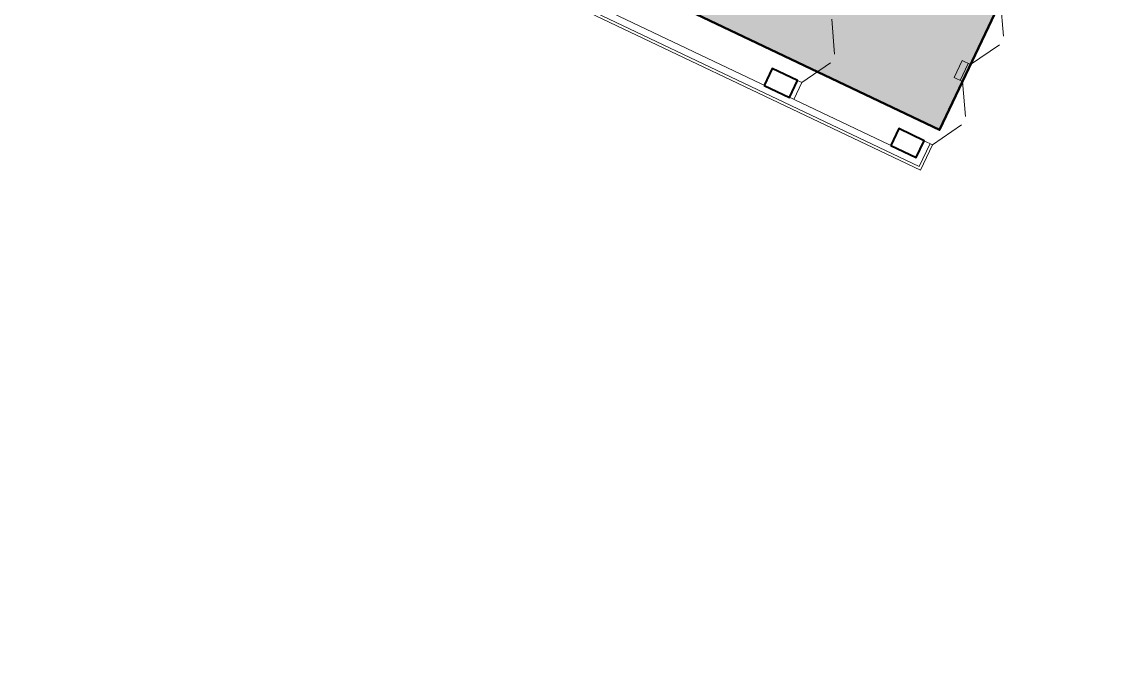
# Model space of a CAD drawing. Extents: x 11425 to 15501, y 6544 to 9114.
# Drawn here: x 11535.63 to 11559.19, y 9065.97 to 9079.51 of the extents above; entities that cross this region are included whole.
import ezdxf

# ---------------------------------------------------------------- set-up
doc = ezdxf.new("R2010")
doc.units = 0
doc.linetypes.add('DASHED2', pattern=[0.375, 0.25, -0.125])
for name, color, linetype, lineweight in [('МГТ-АМ-АР-Стены монолитные', 5, 'Continuous', 40), ('МГТ-АР-ЖД пути', 160, 'Continuous', 13), ('МГТ_АР_Окна', 150, 'Continuous', 9)]:
    doc.layers.add(name, color=color, linetype=linetype, lineweight=lineweight)

msp = doc.modelspace()

# ---------------------------------------------------------------- hatches: boundary and pattern name
at = {"transparency": 33554559}
h = msp.add_hatch(color=1, dxfattribs=at)
h.dxf.hatch_style = 1
h.paths.add_polyline_path([(11469.443, 8969.13), (11480.332, 8962.401), (11509.041, 9009.31), (11498.125, 9015.994)])
h.paths.add_polyline_path([(11511.116, 9098.194), (11515.024, 9106.412), (11559.185, 9085.413), (11555.278, 9077.194)])

# ---------------------------------------------------------------- linework, layer by layer
at = {"color": 1, "lineweight": 50}
msp.add_lwpolyline([(11511.116, 9098.194), (11515.024, 9106.412), (11559.185, 9085.413), (11555.278, 9077.194)], close=True, dxfattribs=at)
at = {"layer": 'МГТ-АМ-АР-Стены монолитные', "color": 1}
for points in [[(11551.524, 9078.149), (11552.066, 9077.891), (11552.237, 9078.252), (11551.696, 9078.51)], [(11554.233, 9076.861), (11554.775, 9076.603), (11554.947, 9076.964), (11554.405, 9077.222)]]:
    msp.add_lwpolyline(points, close=True, dxfattribs=at)
at = {"layer": 'МГТ-АР-ЖД пути', "color": 1, "linetype": 'DASHED2', "lineweight": 30, "ltscale": 7000}
for p, q in [((11555.278, 9077.194), (11524.682, 9091.743)), ((11559.185, 9085.413), (11555.278, 9077.194))]:
    msp.add_line(p, q, dxfattribs=at)
at = {"layer": 'МГТ_АР_Окна', "color": 1}
for p, q in [((11556.647, 9079.201), (11556.587, 9079.949)), ((11553.032, 9078.817), (11552.972, 9079.564)), ((11555.943, 9078.594), (11556.561, 9079.02)), ((11552.328, 9078.21), (11552.945, 9078.635)), ((11555.943, 9078.594), (11555.763, 9078.68)), ((11552.328, 9078.21), (11551.966, 9078.381)), ((11552.066, 9077.891), (11552.237, 9078.252)), ((11555.771, 9078.233), (11555.591, 9078.319)), ((11555.831, 9077.485), (11555.771, 9078.233)), ((11552.156, 9077.848), (11552.328, 9078.21)), ((11555.127, 9076.878), (11555.745, 9077.304)), ((11555.127, 9076.878), (11554.947, 9076.964))]:
    msp.add_line(p, q, dxfattribs=at)
for points in [[(11555.127, 9076.878), (11554.87, 9076.336), (11510.708, 9097.336), (11514.616, 9105.554), (11518.423, 9103.744)], [(11555.078, 9076.902), (11554.844, 9076.41), (11510.781, 9097.362), (11514.642, 9105.481), (11518.399, 9103.694)], [(11554.947, 9076.964), (11554.775, 9076.603), (11510.975, 9097.43), (11514.711, 9105.287), (11518.337, 9103.563)], [(11555.763, 9078.68), (11555.591, 9078.319)], [(11555.894, 9078.618), (11555.722, 9078.257)], [(11555.943, 9078.594), (11555.771, 9078.233)]]:
    msp.add_lwpolyline(points, dxfattribs=at)

doc.saveas('drawing.dxf')
